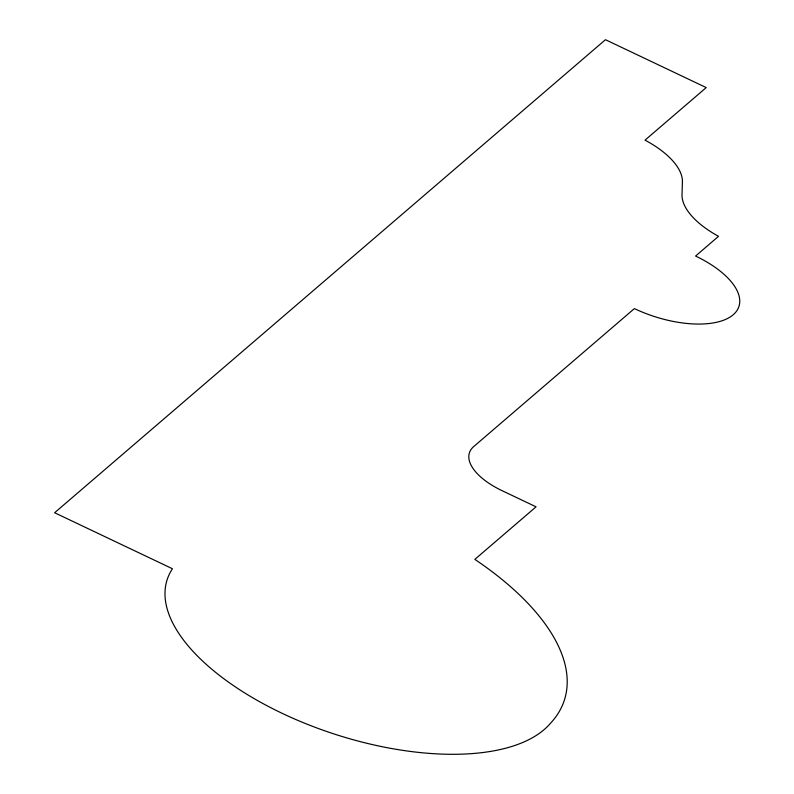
<?xml version="1.0" encoding="UTF-8"?>
<svg xmlns="http://www.w3.org/2000/svg" width="794" height="794" viewBox="0 0 794 794"><rect width="100%" height="100%" fill="white"/><g stroke="black" fill="none" stroke-linecap="round" stroke-linejoin="round"><path stroke-width="1.19" d="M682.423 181.995L682.016 194.629A77.445 35.641 18.1 0 0 718.53 236.334L695.584 256.045A77.802 35.809 18.1 0 1 733.219 314.752A77.802 35.809 18.1 0 1 634.376 308.598L473.71 446.575A58.359 26.857 18.1 0 0 501.937 490.603L536.059 506.82L474.852 559.383A270.943 124.688 18.1 0 1 550.411 723.344A206.261 94.923 18.1 0 1 303.596 722.788A206.261 94.923 18.1 0 1 172.437 568.742L54.627 512.745L605.465 39.7L706.223 87.588L645.016 140.151A76.254 35.095 18.1 0 1 682.423 181.995"/></g></svg>
